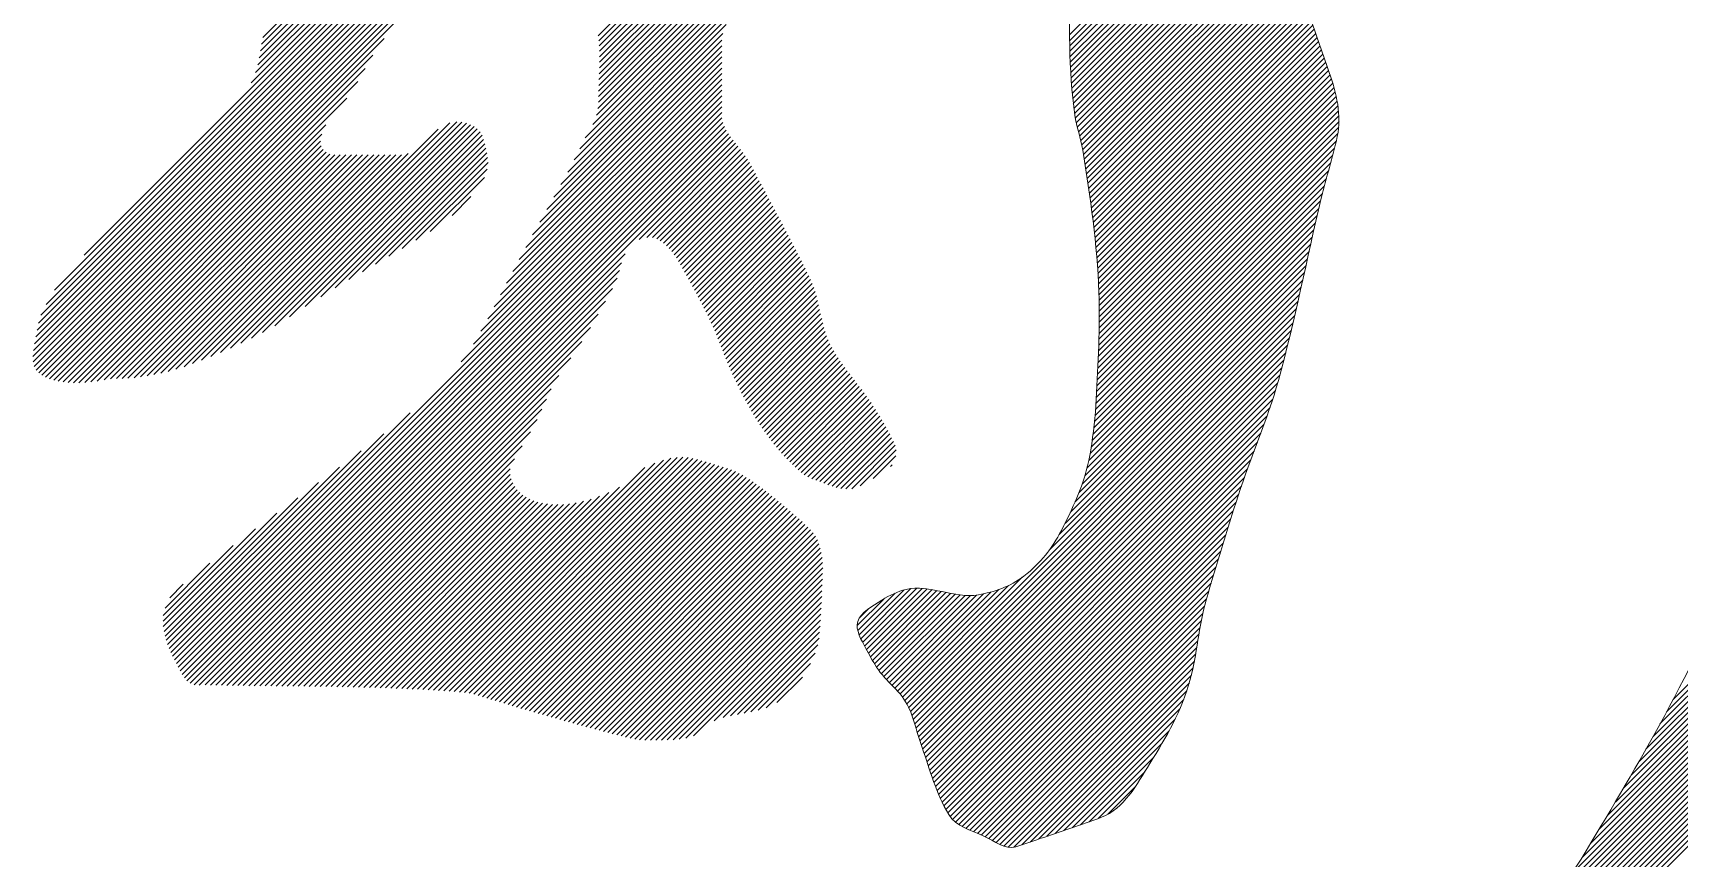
# Model space of a CAD drawing. Header units: inches. Extents: x 35 to 2894, y 23 to 617.
# Drawn here: x 1865.913 to 1868.559, y 129.198 to 130.524 of the extents above; entities that cross this region are included whole.
import ezdxf

# ---------------------------------------------------------------- set-up
doc = ezdxf.new("R2010")
doc.units = ezdxf.units.IN
doc.header["$MEASUREMENT"] = 0
doc.layers.add('ONDOCS', color=7, linetype='Continuous', lineweight=0)

msp = doc.modelspace()

# ---------------------------------------------------------------- linework, layer by layer
at = {"layer": 'ONDOCS', "color": 7, "linetype": 'Continuous', "lineweight": 0, "ltscale": 100}
for p, q in [((1866.2804, 130.5063), (1866.8901, 131.116)), ((1866.2821, 130.5169), (1866.8902, 131.125)), ((1866.2742, 130.4732), (1866.8902, 131.0893)), ((1866.2765, 130.4845), (1866.8902, 131.0982)), ((1866.2785, 130.4954), (1866.8902, 131.1071)), ((1865.9949, 130.1671), (1866.8903, 131.0625)), ((1866.2633, 130.4444), (1866.8903, 131.0714)), ((1866.2707, 130.4608), (1866.8902, 131.0803)), ((1865.9253, 130.0707), (1866.8905, 131.0359)), ((1865.9338, 130.0881), (1866.8904, 131.0448)), ((1865.9476, 130.1109), (1866.8904, 131.0536)), ((1865.9175, 130.036), (1866.8908, 131.0093)), ((1865.9194, 130.0469), (1866.8907, 131.0182)), ((1865.9214, 130.0579), (1866.8906, 131.027)), ((1865.9134, 130.0141), (1866.8911, 130.9918)), ((1865.9152, 130.0248), (1866.8909, 131.0005)), ((1866.8213, 130.5197), (1867.258, 130.9563)), ((1866.8226, 130.512), (1867.2589, 130.9483)), ((1866.8231, 130.5036), (1867.2587, 130.9391)), ((1866.8234, 130.4949), (1867.256, 130.9275)), ((1866.8236, 130.4861), (1867.2507, 130.9133)), ((1866.8234, 130.4681), (1867.2387, 130.8834)), ((1866.8236, 130.4772), (1867.245, 130.8986)), ((1867.5794, 130.5214), (1867.9361, 130.8781)), ((1866.8227, 130.4495), (1867.2241, 130.8509)), ((1866.8231, 130.4589), (1867.2318, 130.8675)), ((1867.5795, 130.5125), (1867.9367, 130.8698)), ((1867.5796, 130.5038), (1867.9374, 130.8616)), ((1867.5798, 130.495), (1867.9381, 130.8533)), ((1866.8223, 130.4401), (1867.2153, 130.8332)), ((1867.5801, 130.4863), (1867.9388, 130.845)), ((1867.5804, 130.4777), (1867.9395, 130.8368)), ((1867.5808, 130.4692), (1867.9402, 130.8285)), ((1866.8221, 130.431), (1867.2051, 130.8141)), ((1867.5812, 130.4607), (1867.9408, 130.8203)), ((1867.5817, 130.4522), (1867.9415, 130.812)), ((1867.5823, 130.4439), (1867.9422, 130.8038)), ((1867.583, 130.4356), (1867.9429, 130.7955)), ((1866.8218, 130.4129), (1867.1795, 130.7706)), ((1866.8221, 130.4221), (1867.1931, 130.7931)), ((1867.5837, 130.4273), (1867.9436, 130.7872)), ((1867.5845, 130.4192), (1867.9443, 130.779)), ((1867.5853, 130.4111), (1867.9449, 130.7707)), ((1866.821, 130.4031), (1867.1651, 130.7472)), ((1867.5863, 130.4031), (1867.9456, 130.7625)), ((1867.5873, 130.3952), (1867.9463, 130.7542)), ((1867.5884, 130.3874), (1867.947, 130.746)), ((1865.9127, 130.0044), (1866.6273, 130.7191)), ((1866.8189, 130.3921), (1867.1493, 130.7225)), ((1867.5899, 130.38), (1867.9477, 130.7377)), ((1867.5917, 130.3728), (1867.9484, 130.7294)), ((1867.5936, 130.3657), (1867.949, 130.7212)), ((1866.813, 130.3772), (1867.1318, 130.6961)), ((1867.5955, 130.3587), (1867.9497, 130.7129)), ((1867.5973, 130.3516), (1867.9504, 130.7047)), ((1867.5991, 130.3444), (1867.9511, 130.6964)), ((1865.913, 129.9958), (1866.5936, 130.6764)), ((1866.8007, 130.3559), (1867.1118, 130.6671)), ((1867.6005, 130.3369), (1867.9518, 130.6881)), ((1867.6017, 130.3292), (1867.9525, 130.6799)), ((1867.603, 130.3214), (1867.9531, 130.6716)), ((1867.6042, 130.3137), (1867.9538, 130.6634)), ((1865.9145, 129.9884), (1866.5665, 130.6404)), ((1867.6054, 130.306), (1867.9545, 130.6551)), ((1867.6066, 130.2982), (1867.9552, 130.6469)), ((1867.6078, 130.2905), (1867.9559, 130.6386)), ((1866.7921, 130.3384), (1867.0757, 130.6221)), ((1867.6089, 130.2827), (1867.9566, 130.6303)), ((1867.6101, 130.2749), (1867.9572, 130.6221)), ((1867.6112, 130.2671), (1867.9579, 130.6138)), ((1865.9177, 129.9826), (1866.5426, 130.6075)), ((1866.783, 130.3204), (1867.0583, 130.5957)), ((1867.6123, 130.2593), (1867.9586, 130.6056)), ((1867.6134, 130.2514), (1867.9593, 130.5973)), ((1867.6145, 130.2435), (1867.96, 130.5891)), ((1865.922, 129.9779), (1866.52, 130.576)), ((1866.7614, 130.2809), (1867.0373, 130.5568)), ((1866.7724, 130.3008), (1867.0482, 130.5766)), ((1867.6155, 130.2356), (1867.9607, 130.5808)), ((1867.6165, 130.2277), (1867.9614, 130.5725)), ((1867.6175, 130.2197), (1867.962, 130.5643)), ((1867.6184, 130.2117), (1867.9635, 130.5568)), ((1865.927, 129.9741), (1866.4981, 130.5452)), ((1866.7502, 130.2607), (1867.0273, 130.5379)), ((1867.6193, 130.2037), (1867.9658, 130.5502)), ((1867.6202, 130.1956), (1867.9682, 130.5436)), ((1867.621, 130.1875), (1867.9705, 130.5369)), ((1867.6218, 130.1794), (1867.9728, 130.5303)), ((1865.9328, 129.9709), (1866.4773, 130.5154)), ((1866.7161, 130.1999), (1867.02, 130.5038)), ((1866.7274, 130.2201), (1867.0202, 130.5129)), ((1866.7388, 130.2404), (1867.0221, 130.5237)), ((1867.6226, 130.1712), (1867.9751, 130.5237)), ((1867.6233, 130.1629), (1867.9774, 130.517)), ((1867.6239, 130.1546), (1867.9797, 130.5104)), ((1867.6245, 130.1463), (1867.982, 130.5038)), ((1868.5175, 129.3937), (1869.6431, 130.5193)), ((1868.5285, 129.4137), (1869.6344, 130.5196)), ((1868.5391, 129.4332), (1869.6257, 130.5198)), ((1868.5494, 129.4524), (1869.6171, 130.5201)), ((1865.9392, 129.9684), (1866.4594, 130.4886)), ((1866.6944, 130.1602), (1867.02, 130.4859)), ((1866.705, 130.1798), (1867.02, 130.4948)), ((1867.625, 130.1379), (1867.9843, 130.4971)), ((1867.6255, 130.1294), (1867.9866, 130.4905)), ((1867.6259, 130.1209), (1867.9889, 130.4839)), ((1867.6263, 130.1123), (1867.9912, 130.4772)), ((1865.9462, 129.9664), (1866.4469, 130.4671)), ((1866.6643, 130.1033), (1867.02, 130.4591)), ((1866.6742, 130.1222), (1867.02, 130.468)), ((1866.6842, 130.1411), (1867.02, 130.4769)), ((1867.6266, 130.1036), (1867.9935, 130.4706)), ((1867.6268, 130.0949), (1867.9958, 130.464)), ((1867.6269, 130.0861), (1867.9981, 130.4573)), ((1867.627, 130.0772), (1868.0003, 130.4506)), ((1865.9535, 129.9648), (1866.4349, 130.4462)), ((1866.6329, 130.0451), (1867.02, 130.4322)), ((1866.6439, 130.065), (1867.02, 130.4412)), ((1866.6542, 130.0843), (1867.02, 130.4501)), ((1867.6268, 130.0502), (1868.0063, 130.4297)), ((1867.6269, 130.0593), (1868.0045, 130.4368)), ((1867.627, 130.0683), (1868.0025, 130.4438)), ((1865.9612, 129.9635), (1866.4172, 130.4195)), ((1866.1371, 129.5225), (1867.02, 130.4054)), ((1866.6013, 129.9956), (1867.02, 130.4144)), ((1866.6209, 130.0242), (1867.02, 130.4233)), ((1867.6259, 130.0135), (1868.0117, 130.3993)), ((1867.6262, 130.0228), (1868.0107, 130.4073)), ((1867.6264, 130.032), (1868.0095, 130.415)), ((1867.6267, 130.0411), (1868.008, 130.4225)), ((1865.9693, 129.9627), (1866.3834, 130.3768)), ((1866.1401, 129.5166), (1867.02, 130.3965)), ((1866.1433, 129.5108), (1867.0204, 130.3879)), ((1866.1463, 129.5049), (1867.022, 130.3805)), ((1866.1494, 129.499), (1867.0244, 130.374)), ((1866.2141, 130.0108), (1866.5832, 130.3799)), ((1866.2302, 130.0179), (1866.594, 130.3817)), ((1866.2469, 130.0257), (1866.6023, 130.3811)), ((1866.2641, 130.0339), (1866.6095, 130.3793)), ((1866.2818, 130.0427), (1866.616, 130.3769)), ((1866.3017, 130.0537), (1866.6219, 130.3739)), ((1867.6247, 129.9855), (1868.012, 130.3728)), ((1867.6251, 129.9949), (1868.0125, 130.3822)), ((1867.6255, 130.0042), (1868.0123, 130.391)), ((1865.9778, 129.9622), (1866.3772, 130.3617)), ((1865.9867, 129.9622), (1866.375, 130.3505)), ((1866.1526, 129.4933), (1867.0274, 130.3681)), ((1866.1562, 129.4879), (1867.0308, 130.3625)), ((1866.1603, 129.4831), (1867.0344, 130.3572)), ((1866.1654, 129.4792), (1867.0383, 130.3521)), ((1866.1987, 130.0043), (1866.5641, 130.3698)), ((1866.3252, 130.0682), (1866.6271, 130.3702)), ((1866.3505, 130.0846), (1866.6315, 130.3656)), ((1866.3753, 130.1005), (1866.6349, 130.36)), ((1866.3985, 130.1147), (1866.6372, 130.3534)), ((1866.4207, 130.1279), (1866.639, 130.3463)), ((1866.8873, 130.1922), (1867.0422, 130.3471)), ((1867.6238, 129.9667), (1868.0083, 130.3512)), ((1867.6242, 129.9761), (1868.0107, 130.3626)), ((1865.9961, 129.9627), (1866.3762, 130.3427)), ((1866.0059, 129.9635), (1866.3793, 130.337)), ((1866.0162, 129.9649), (1866.3839, 130.3326)), ((1866.027, 129.9668), (1866.3898, 130.3295)), ((1866.0376, 129.9684), (1866.3979, 130.3287)), ((1866.0472, 129.9691), (1866.4068, 130.3287)), ((1866.0563, 129.9692), (1866.4158, 130.3287)), ((1866.0655, 129.9695), (1866.4247, 130.3287)), ((1866.0752, 129.9703), (1866.4336, 130.3287)), ((1866.0855, 129.9716), (1866.4426, 130.3287)), ((1866.0961, 129.9732), (1866.4515, 130.3287)), ((1866.107, 129.9752), (1866.4605, 130.3287)), ((1866.1183, 129.9776), (1866.4694, 130.3287)), ((1866.1301, 129.9804), (1866.4783, 130.3287)), ((1866.1425, 129.9838), (1866.4873, 130.3287)), ((1866.1556, 129.988), (1866.4962, 130.3287)), ((1866.1694, 129.9929), (1866.5052, 130.3287)), ((1866.1838, 129.9984), (1866.5158, 130.3304)), ((1866.4423, 130.1406), (1866.6408, 130.3391)), ((1866.4636, 130.153), (1866.6423, 130.3317)), ((1866.4849, 130.1654), (1866.6437, 130.3242)), ((1866.8997, 130.1956), (1867.0462, 130.3422)), ((1866.9086, 130.1957), (1867.0502, 130.3372)), ((1866.9156, 130.1937), (1867.0541, 130.3322)), ((1866.9212, 130.1903), (1867.0579, 130.3271)), ((1866.9264, 130.1866), (1867.0615, 130.3217)), ((1867.6228, 129.9479), (1868.0023, 130.3273)), ((1867.6233, 129.9573), (1868.0054, 130.3394)), ((1866.5065, 130.178), (1866.6445, 130.316)), ((1866.5285, 130.1911), (1866.6429, 130.3054)), ((1866.5515, 130.2051), (1866.6386, 130.2923)), ((1866.9312, 130.1825), (1867.0647, 130.316)), ((1866.9357, 130.178), (1867.0679, 130.3102)), ((1866.9398, 130.1732), (1867.071, 130.3044)), ((1866.9436, 130.168), (1867.0741, 130.2986)), ((1866.9472, 130.1627), (1867.0772, 130.2927)), ((1867.6217, 129.9289), (1867.9956, 130.3028)), ((1867.6223, 129.9384), (1867.999, 130.3151)), ((1866.9507, 130.1573), (1867.0804, 130.2869)), ((1866.954, 130.1516), (1867.0835, 130.2811)), ((1866.9572, 130.1459), (1867.0866, 130.2753)), ((1866.9604, 130.1401), (1867.0897, 130.2694)), ((1867.6194, 129.8998), (1867.9857, 130.2661)), ((1867.6203, 129.9096), (1867.9889, 130.2782)), ((1867.6211, 129.9193), (1867.9922, 130.2904)), ((1866.5865, 130.2312), (1866.6168, 130.2615)), ((1866.9636, 130.1344), (1867.0928, 130.2636)), ((1866.9667, 130.1286), (1867.0959, 130.2578)), ((1866.9699, 130.1228), (1867.099, 130.252)), ((1866.973, 130.117), (1867.1021, 130.2461)), ((1866.9762, 130.1112), (1867.1052, 130.2403)), ((1867.6171, 129.8796), (1867.98, 130.2425)), ((1867.6183, 129.8898), (1867.9828, 130.2543)), ((1866.9793, 130.1054), (1867.1083, 130.2344)), ((1866.9824, 130.0995), (1867.1114, 130.2286)), ((1866.9854, 130.0936), (1867.1145, 130.2227)), ((1866.9885, 130.0878), (1867.1176, 130.2169)), ((1867.6143, 129.8589), (1867.9746, 130.2192)), ((1867.6158, 129.8693), (1867.9773, 130.2309)), ((1866.9915, 130.0818), (1867.1207, 130.211)), ((1866.9945, 130.0759), (1867.1237, 130.2051)), ((1866.9975, 130.07), (1867.1268, 130.1992)), ((1867.0005, 130.064), (1867.1299, 130.1934)), ((1867.0033, 130.0579), (1867.1329, 130.1875)), ((1867.6103, 129.8371), (1867.9694, 130.1961)), ((1867.6126, 129.8482), (1867.972, 130.2077)), ((1866.1718, 129.4767), (1866.8646, 130.1695)), ((1867.0061, 130.0517), (1867.136, 130.1816)), ((1867.0088, 130.0455), (1867.139, 130.1757)), ((1867.0114, 130.0392), (1867.142, 130.1698)), ((1867.014, 130.0328), (1867.1451, 130.1639)), ((1867.5996, 129.7994), (1867.9617, 130.1616)), ((1867.6039, 129.8128), (1867.9643, 130.1731)), ((1867.6075, 129.8253), (1867.9668, 130.1846)), ((1866.1801, 129.4761), (1866.8591, 130.1551)), ((1866.1894, 129.4764), (1866.8557, 130.1427)), ((1867.0166, 130.0264), (1867.1481, 130.1579)), ((1867.0191, 130.02), (1867.1511, 130.152)), ((1867.0216, 130.0135), (1867.1541, 130.1461)), ((1867.0241, 130.0071), (1867.1571, 130.1401)), ((1867.0266, 130.0007), (1867.1601, 130.1341)), ((1867.5879, 129.77), (1867.9567, 130.1387)), ((1867.5943, 129.7852), (1867.9592, 130.1502)), ((1866.1981, 129.4762), (1866.852, 130.1301)), ((1866.2069, 129.4761), (1866.8445, 130.1137)), ((1867.0292, 129.9944), (1867.163, 130.1281)), ((1867.0318, 129.988), (1867.1657, 130.1219)), ((1867.0345, 129.9818), (1867.1681, 130.1154)), ((1867.0373, 129.9756), (1867.1703, 130.1087)), ((1867.572, 129.7361), (1867.9516, 130.1157)), ((1867.5805, 129.7536), (1867.9541, 130.1272)), ((1866.2157, 129.4759), (1866.833, 130.0932)), ((1867.0402, 129.9696), (1867.1723, 130.1017)), ((1867.0431, 129.9635), (1867.1742, 130.0946)), ((1867.046, 129.9575), (1867.1759, 130.0874)), ((1867.049, 129.9515), (1867.1775, 130.0801)), ((1867.3144, 129.4517), (1867.9438, 130.0811)), ((1867.5466, 129.6929), (1867.9464, 130.0927)), ((1867.5623, 129.7175), (1867.949, 130.1042)), ((1866.2245, 129.4757), (1866.8212, 130.0725)), ((1867.052, 129.9456), (1867.1791, 130.0728)), ((1867.055, 129.9397), (1867.1808, 130.0655)), ((1867.0581, 129.9339), (1867.1825, 130.0583)), ((1867.3178, 129.4461), (1867.9411, 130.0695)), ((1867.3208, 129.4402), (1867.9384, 130.0578)), ((1866.2333, 129.4756), (1866.8089, 130.0512)), ((1866.2421, 129.4755), (1866.7953, 130.0286)), ((1867.0613, 129.9281), (1867.1844, 130.0512)), ((1867.0645, 129.9224), (1867.1864, 130.0443)), ((1867.0678, 129.9167), (1867.1887, 130.0376)), ((1867.0711, 129.9111), (1867.1912, 130.0311)), ((1867.3234, 129.4339), (1867.9356, 130.0461)), ((1867.3259, 129.4274), (1867.9328, 130.0343)), ((1866.2509, 129.4753), (1866.7776, 130.0021)), ((1867.0745, 129.9055), (1867.1939, 130.0249)), ((1867.078, 129.9001), (1867.197, 130.019)), ((1867.0815, 129.8946), (1867.2002, 130.0134)), ((1867.0851, 129.8893), (1867.2036, 130.0078)), ((1867.0887, 129.884), (1867.2071, 130.0024)), ((1867.3281, 129.4207), (1867.9299, 130.0225)), ((1867.3303, 129.414), (1867.9269, 130.0105)), ((1867.0924, 129.8788), (1867.2107, 129.997)), ((1867.0962, 129.8736), (1867.2144, 129.9918)), ((1867.1001, 129.8686), (1867.2181, 129.9866)), ((1867.104, 129.8636), (1867.2219, 129.9814)), ((1867.1081, 129.8586), (1867.2258, 129.9764)), ((1867.3324, 129.4071), (1867.9238, 129.9985)), ((1867.3344, 129.4002), (1867.9206, 129.9864)), ((1866.2597, 129.4752), (1866.7583, 129.9738)), ((1866.2685, 129.4751), (1866.746, 129.9526)), ((1867.1121, 129.8538), (1867.2297, 129.9713)), ((1867.1163, 129.849), (1867.2336, 129.9662)), ((1867.1206, 129.8443), (1867.2375, 129.9612)), ((1867.1249, 129.8397), (1867.2413, 129.9561)), ((1867.1293, 129.8351), (1867.2452, 129.9511)), ((1867.3365, 129.3933), (1867.9173, 129.9741)), ((1867.3386, 129.3865), (1867.9138, 129.9617)), ((1867.3408, 129.3798), (1867.9101, 129.949)), ((1866.2774, 129.475), (1866.7381, 129.9357)), ((1867.1338, 129.8307), (1867.249, 129.9459)), ((1867.1383, 129.8263), (1867.2528, 129.9408)), ((1867.1429, 129.822), (1867.2565, 129.9355)), ((1867.1477, 129.8178), (1867.2601, 129.9302)), ((1867.1528, 129.814), (1867.2637, 129.9248)), ((1867.3431, 129.3731), (1867.906, 129.936)), ((1867.3454, 129.3665), (1867.9016, 129.9226)), ((1866.1343, 129.5286), (1866.5193, 129.9137)), ((1866.2862, 129.4749), (1866.7311, 129.9198)), ((1866.2951, 129.4748), (1866.7234, 129.9031)), ((1867.1586, 129.8108), (1867.2672, 129.9194)), ((1867.1648, 129.808), (1867.2706, 129.9139)), ((1867.1713, 129.8056), (1867.274, 129.9083)), ((1867.1778, 129.8032), (1867.2773, 129.9027)), ((1867.1843, 129.8007), (1867.2806, 129.8971)), ((1867.3477, 129.3598), (1867.8968, 129.909)), ((1867.3499, 129.3531), (1867.8919, 129.8951)), ((1866.1316, 129.5349), (1866.4769, 129.8802)), ((1866.3039, 129.4747), (1866.7124, 129.8832)), ((1867.1908, 129.7983), (1867.2839, 129.8914)), ((1867.1974, 129.796), (1867.287, 129.8856)), ((1867.2043, 129.7939), (1867.2901, 129.8798)), ((1867.2116, 129.7923), (1867.2932, 129.8739)), ((1867.3521, 129.3464), (1867.8867, 129.881)), ((1866.1292, 129.5414), (1866.4403, 129.8525)), ((1866.3128, 129.4746), (1866.6991, 129.861)), ((1866.5733, 129.4669), (1866.9486, 129.8422)), ((1866.5817, 129.4663), (1866.9578, 129.8425)), ((1866.59, 129.4657), (1866.9661, 129.8418)), ((1867.2196, 129.7914), (1867.2962, 129.8679)), ((1867.2291, 129.7919), (1867.2988, 129.8616)), ((1867.2425, 129.7963), (1867.3003, 129.8541)), ((1867.2633, 129.8082), (1867.3, 129.8449)), ((1867.3544, 129.3397), (1867.8814, 129.8667)), ((1867.3566, 129.333), (1867.8761, 129.8524)), ((1868.506, 129.3733), (1868.9842, 129.8515)), ((1866.127, 129.5482), (1866.4055, 129.8266)), ((1866.3216, 129.4745), (1866.6868, 129.8397)), ((1866.3305, 129.4744), (1866.6797, 129.8237)), ((1866.5396, 129.469), (1866.8966, 129.826)), ((1866.5481, 129.4685), (1866.9126, 129.833)), ((1866.5565, 129.468), (1866.9263, 129.8378)), ((1866.5649, 129.4675), (1866.9382, 129.8407)), ((1866.5983, 129.4651), (1866.9738, 129.8406)), ((1866.6065, 129.4644), (1866.981, 129.8389)), ((1866.6142, 129.4631), (1866.988, 129.8369)), ((1866.6214, 129.4614), (1866.9949, 129.8349)), ((1866.6284, 129.4594), (1867.0018, 129.8328)), ((1866.6353, 129.4574), (1867.0087, 129.8308)), ((1866.6422, 129.4553), (1867.0156, 129.8288)), ((1866.649, 129.4533), (1867.0224, 129.8266)), ((1866.6559, 129.4512), (1867.0291, 129.8244)), ((1866.6628, 129.4491), (1867.0356, 129.822)), ((1866.6696, 129.447), (1867.042, 129.8194)), ((1866.6765, 129.4449), (1867.0481, 129.8165)), ((1867.2914, 129.8274), (1867.2942, 129.8302)), ((1867.3589, 129.3263), (1867.8708, 129.8382)), ((1867.3613, 129.3197), (1867.8655, 129.824)), ((1868.4941, 129.3525), (1868.9679, 129.8262)), ((1866.125, 129.5551), (1866.3717, 129.8018)), ((1866.3393, 129.4744), (1866.6797, 129.8147)), ((1866.3482, 129.4743), (1866.6815, 129.8076)), ((1866.357, 129.4742), (1866.6841, 129.8013)), ((1866.3658, 129.474), (1866.6873, 129.7955)), ((1866.3747, 129.4739), (1866.6911, 129.7903)), ((1866.5311, 129.4694), (1866.8558, 129.7941)), ((1866.6834, 129.4429), (1867.0539, 129.8134)), ((1866.6903, 129.4408), (1867.0596, 129.8101)), ((1866.6972, 129.4388), (1867.065, 129.8067)), ((1866.7041, 129.4368), (1867.0704, 129.8031)), ((1866.711, 129.4348), (1867.0757, 129.7994)), ((1866.718, 129.4328), (1867.0808, 129.7956)), ((1866.7249, 129.4308), (1867.0859, 129.7918)), ((1867.3637, 129.3132), (1867.8605, 129.81)), ((1867.3662, 129.3068), (1867.8556, 129.7962)), ((1868.482, 129.3314), (1868.9517, 129.8011)), ((1866.1234, 129.5625), (1866.3383, 129.7773)), ((1866.3835, 129.4738), (1866.6954, 129.7858)), ((1866.3923, 129.4737), (1866.7003, 129.7817)), ((1866.4011, 129.4735), (1866.7057, 129.7781)), ((1866.4099, 129.4734), (1866.7115, 129.775)), ((1866.4186, 129.4732), (1866.7178, 129.7724)), ((1866.4274, 129.473), (1866.7246, 129.7703)), ((1866.4361, 129.4728), (1866.732, 129.7687)), ((1866.4449, 129.4726), (1866.7398, 129.7675)), ((1866.4536, 129.4724), (1866.7479, 129.7667)), ((1866.4623, 129.4721), (1866.7565, 129.7664)), ((1866.471, 129.4719), (1866.7656, 129.7666)), ((1866.4796, 129.4716), (1866.7755, 129.7675)), ((1866.4883, 129.4713), (1866.7863, 129.7693)), ((1866.4969, 129.471), (1866.7978, 129.7719)), ((1866.5055, 129.4706), (1866.8102, 129.7753)), ((1866.514, 129.4702), (1866.8236, 129.7798)), ((1866.5226, 129.4699), (1866.8384, 129.7857)), ((1866.7318, 129.4288), (1867.0909, 129.7878)), ((1866.7388, 129.4268), (1867.0959, 129.7839)), ((1866.7457, 129.4248), (1867.1008, 129.7799)), ((1866.7527, 129.4228), (1867.1058, 129.7759)), ((1866.7597, 129.4208), (1867.1107, 129.7719)), ((1866.7667, 129.4189), (1867.1157, 129.7679)), ((1866.7736, 129.4169), (1867.1206, 129.7639)), ((1867.3688, 129.3005), (1867.8511, 129.7827)), ((1867.3715, 129.2942), (1867.8467, 129.7695)), ((1868.4695, 129.31), (1868.9361, 129.7766)), ((1866.1223, 129.5703), (1866.3047, 129.7527)), ((1866.7806, 129.415), (1867.1255, 129.7598)), ((1866.7877, 129.413), (1867.1303, 129.7557)), ((1866.7947, 129.4111), (1867.1351, 129.7516)), ((1866.8017, 129.4092), (1867.1399, 129.7474)), ((1866.8087, 129.4073), (1867.1446, 129.7432)), ((1866.8158, 129.4054), (1867.1493, 129.7389)), ((1867.3744, 129.2882), (1867.8425, 129.7563)), ((1867.3774, 129.2822), (1867.8383, 129.7431)), ((1868.4568, 129.2883), (1868.9214, 129.7529)), ((1866.1218, 129.5787), (1866.2704, 129.7274)), ((1866.8229, 129.4035), (1867.1539, 129.7346)), ((1866.8299, 129.4017), (1867.1585, 129.7302)), ((1866.837, 129.3998), (1867.1628, 129.7256)), ((1866.8441, 129.398), (1867.1669, 129.7208)), ((1866.8513, 129.3962), (1867.1706, 129.7155)), ((1866.8584, 129.3944), (1867.1738, 129.7097)), ((1867.3805, 129.2764), (1867.8342, 129.7301)), ((1867.3837, 129.2707), (1867.8301, 129.7171)), ((1868.4437, 129.2663), (1868.9076, 129.7302)), ((1866.1223, 129.5882), (1866.2348, 129.7006)), ((1866.8656, 129.3926), (1867.1764, 129.7034)), ((1866.8727, 129.3908), (1867.1784, 129.6965)), ((1866.8802, 129.3893), (1867.18, 129.6892)), ((1867.3872, 129.2652), (1867.8261, 129.7041)), ((1867.3913, 129.2603), (1867.8222, 129.6912)), ((1868.4167, 129.2214), (1868.8828, 129.6875)), ((1868.4304, 129.244), (1868.8949, 129.7085)), ((1866.125, 129.5998), (1866.1972, 129.672)), ((1866.8881, 129.3883), (1867.1813, 129.6815)), ((1866.8965, 129.3878), (1867.182, 129.6733)), ((1866.9053, 129.3876), (1867.1824, 129.6647)), ((1867.3959, 129.256), (1867.8183, 129.6784)), ((1867.4011, 129.2523), (1867.8144, 129.6656)), ((1868.4027, 129.1985), (1868.8707, 129.6665)), ((1866.1325, 129.6163), (1866.1544, 129.6382)), ((1866.9143, 129.3877), (1867.1823, 129.6557)), ((1866.9234, 129.3878), (1867.182, 129.6464)), ((1866.9325, 129.388), (1867.1816, 129.6371)), ((1867.2436, 129.5508), (1867.3241, 129.6313)), ((1867.2466, 129.5448), (1867.3337, 129.6319)), ((1867.2497, 129.539), (1867.3423, 129.6316)), ((1867.2528, 129.5332), (1867.3504, 129.6308)), ((1867.3067, 129.4619), (1867.4809, 129.6361)), ((1867.3107, 129.4569), (1867.5033, 129.6495)), ((1867.4067, 129.2489), (1867.8106, 129.6528)), ((1867.4126, 129.2459), (1867.8068, 129.6401)), ((1868.3884, 129.1752), (1868.8586, 129.6454)), ((1866.9418, 129.3883), (1867.1812, 129.6278)), ((1866.9517, 129.3893), (1867.1808, 129.6184)), ((1866.9624, 129.3911), (1867.1804, 129.6091)), ((1867.2378, 129.5718), (1867.2805, 129.6145)), ((1867.2388, 129.5638), (1867.2991, 129.6242)), ((1867.2409, 129.557), (1867.3129, 129.629)), ((1867.2559, 129.5273), (1867.3582, 129.6296)), ((1867.2591, 129.5216), (1867.3657, 129.6282)), ((1867.2623, 129.5159), (1867.3731, 129.6267)), ((1867.2657, 129.5103), (1867.3805, 129.6251)), ((1867.2691, 129.5048), (1867.3879, 129.6236)), ((1867.2728, 129.4995), (1867.3955, 129.6222)), ((1867.2768, 129.4946), (1867.4033, 129.6211)), ((1867.2809, 129.4898), (1867.4115, 129.6203)), ((1867.2852, 129.4851), (1867.4202, 129.6201)), ((1867.2896, 129.4805), (1867.4299, 129.6209)), ((1867.2939, 129.476), (1867.4409, 129.6229)), ((1867.2983, 129.4714), (1867.4527, 129.6258)), ((1867.3026, 129.4667), (1867.4656, 129.6298)), ((1867.4188, 129.2432), (1867.803, 129.6274)), ((1867.4251, 129.2405), (1867.7993, 129.6147)), ((1868.3738, 129.1516), (1868.8465, 129.6244)), ((1866.9748, 129.3945), (1867.1799, 129.5996)), ((1867.0079, 129.4187), (1867.1794, 129.5902)), ((1867.0222, 129.424), (1867.1788, 129.5806)), ((1867.2421, 129.5851), (1867.2556, 129.5985)), ((1867.4315, 129.2379), (1867.7959, 129.6024)), ((1867.4377, 129.2353), (1867.7932, 129.5907)), ((1867.4438, 129.2324), (1867.7909, 129.5795)), ((1868.3434, 129.1034), (1868.8223, 129.5822)), ((1868.3588, 129.1277), (1868.8344, 129.6033)), ((1867.0341, 129.427), (1867.1781, 129.571)), ((1867.0452, 129.4292), (1867.1774, 129.5613)), ((1867.0561, 129.4311), (1867.1765, 129.5515)), ((1867.4497, 129.2294), (1867.7889, 129.5685)), ((1867.4555, 129.2262), (1867.7871, 129.5578)), ((1868.3277, 129.0787), (1868.8102, 129.5612)), ((1867.067, 129.4331), (1867.1747, 129.5408)), ((1867.0785, 129.4357), (1867.1703, 129.5274)), ((1867.4613, 129.223), (1867.7854, 129.5471)), ((1867.4672, 129.2201), (1867.7837, 129.5365)), ((1867.4736, 129.2175), (1867.7819, 129.5258)), ((1868.3115, 129.0536), (1868.7981, 129.5402)), ((1867.0914, 129.4396), (1867.1626, 129.5108)), ((1867.4808, 129.2157), (1867.78, 129.5149)), ((1867.4897, 129.2157), (1867.7778, 129.5038)), ((1868.2781, 129.0024), (1868.774, 129.4982)), ((1868.295, 129.0282), (1868.786, 129.5192)), ((1867.1088, 129.4481), (1867.1499, 129.4891)), ((1867.5023, 129.2194), (1867.7751, 129.4922)), ((1867.5158, 129.2239), (1867.7719, 129.48)), ((1868.2609, 128.9761), (1868.7621, 129.4773)), ((1867.5294, 129.2286), (1867.7678, 129.467)), ((1867.543, 129.2332), (1867.7628, 129.453)), ((1868.2432, 128.9495), (1868.7502, 129.4565)), ((1867.5564, 129.2377), (1867.7565, 129.4378)), ((1867.5699, 129.2423), (1867.7488, 129.4211)), ((1868.2253, 128.9227), (1868.7383, 129.4357)), ((1867.5835, 129.2469), (1867.7393, 129.4027)), ((1868.1897, 128.8692), (1868.7149, 129.3944)), ((1868.2075, 128.8959), (1868.7266, 129.415)), ((1867.5971, 129.2516), (1867.7278, 129.3823)), ((1868.1719, 128.8424), (1868.7033, 129.3738)), ((1867.611, 129.2565), (1867.7145, 129.36)), ((1868.154, 128.8156), (1868.6918, 129.3534)), ((1867.6251, 129.2617), (1867.7001, 129.3367)), ((1868.1178, 128.7615), (1868.6692, 129.3129)), ((1868.1359, 128.7886), (1868.6803, 129.333)), ((1867.6409, 129.2686), (1867.6845, 129.3122))]:
    msp.add_line(p, q, dxfattribs=at)
for points, knots in [([(1866.1276, 131.7834), (1866.1276, 131.7834), (1866.1276, 131.7834), (1866.1262, 131.7992), (1866.1248, 131.815), (1866.1234, 131.8306), (1866.1208, 131.86), (1866.157, 131.882), (1866.1836, 131.8952), (1866.2594, 131.9331), (1866.3346, 131.9667), (1866.4119, 131.9987), (1866.4791, 132.0265), (1866.5475, 132.0517), (1866.6143, 132.0805), (1866.6904, 132.1133), (1866.7586, 132.1613), (1866.834, 132.1968), (1866.8756, 132.2166), (1866.9181, 132.2328), (1866.9633, 132.2442), (1866.9831, 132.2492), (1867.0033, 132.2514), (1867.0235, 132.2528), (1867.0407, 132.254), (1867.0581, 132.2544), (1867.0751, 132.2528), (1867.1173, 132.2492), (1867.1576, 132.2282), (1867.2, 132.227), (1867.3006, 132.224), (1867.401, 132.2246), (1867.5015, 132.2226), (1867.5475, 132.2218), (1867.5935, 132.2264), (1867.6393, 132.2184), (1867.6599, 132.2148), (1867.6768, 132.2014), (1867.6954, 132.1926), (1867.7158, 132.1828), (1867.7358, 132.1736), (1867.7556, 132.1623), (1867.7838, 132.1463), (1867.8042, 132.1159), (1867.8116, 132.0849), (1867.82, 132.0505), (1867.8268, 132.0161), (1867.8332, 131.9815), (1867.8406, 131.9413), (1867.8514, 131.9016), (1867.8546, 131.8608), (1867.8906, 131.4273), (1867.9264, 130.9937), (1867.9625, 130.5601), (1867.9739, 130.5271), (1867.9853, 130.4941), (1867.9969, 130.4611), (1868.0083, 130.4283), (1868.0171, 130.3915), (1868.0097, 130.3579), (1868.0025, 130.3246), (1867.9919, 130.2918), (1867.9839, 130.2586), (1867.9605, 130.1614), (1867.9421, 130.0625), (1867.915, 129.9659), (1867.8974, 129.9029), (1867.8708, 129.8429), (1867.8504, 129.7806), (1867.8322, 129.725), (1867.8152, 129.6688), (1867.7988, 129.6128), (1867.7864, 129.5706), (1867.7846, 129.5261), (1867.7728, 129.4835), (1867.7596, 129.4355), (1867.7352, 129.3933), (1867.7084, 129.3501), (1867.6872, 129.3163), (1867.6669, 129.2776), (1867.6307, 129.2638), (1867.5979, 129.2512), (1867.5649, 129.2406), (1867.5317, 129.2294), (1867.5187, 129.225), (1867.5059, 129.2202), (1867.4929, 129.2164), (1867.4757, 129.2114), (1867.4585, 129.2256), (1867.4413, 129.2336), (1867.4205, 129.2434), (1867.3972, 129.2486), (1867.3852, 129.2682), (1867.3642, 129.3027), (1867.3552, 129.3395), (1867.3422, 129.3759), (1867.3344, 129.3973), (1867.33, 129.4195), (1867.3206, 129.4405), (1867.3094, 129.4657), (1867.284, 129.4819), (1867.269, 129.5049), (1867.2626, 129.5147), (1867.2572, 129.5249), (1867.2518, 129.5351), (1867.2446, 129.5485), (1867.2346, 129.565), (1867.2388, 129.5782), (1867.2438, 129.5936), (1867.262, 129.603), (1867.2776, 129.6128), (1867.2904, 129.6208), (1867.3026, 129.6266), (1867.3164, 129.63), (1867.354, 129.639), (1867.3944, 129.6144), (1867.4327, 129.6214), (1867.4585, 129.626), (1867.4829, 129.6338), (1867.5059, 129.6514), (1867.5333, 129.6726), (1867.5511, 129.6956), (1867.5661, 129.7246), (1867.5879, 129.7668), (1867.6063, 129.8082), (1867.6135, 129.8539), (1867.6177, 129.8811), (1867.6207, 129.9083), (1867.6221, 129.9357), (1867.6253, 129.9931), (1867.6283, 130.0505), (1867.6265, 130.108), (1867.6239, 130.1844), (1867.6127, 130.2604), (1867.6005, 130.3362), (1867.5975, 130.3553), (1867.5903, 130.3733), (1867.5877, 130.3923), (1867.5673, 130.5399), (1867.5927, 130.692), (1867.5747, 130.8402), (1867.5737, 130.8488), (1867.5723, 130.8574), (1867.5705, 130.8661), (1867.5657, 130.8879), (1867.5565, 130.9085), (1867.5533, 130.9307), (1867.5335, 131.0649), (1867.5267, 131.2008), (1867.5101, 131.3354), (1867.4949, 131.4591), (1867.4787, 131.5825), (1867.4585, 131.7058), (1867.4529, 131.74), (1867.4401, 131.772), (1867.4283, 131.8048), (1867.4169, 131.8372), (1867.4042, 131.8668), (1867.381, 131.8952), (1867.3616, 131.9191), (1867.336, 131.9363), (1867.3078, 131.9385), (1867.2662, 131.9415), (1867.2246, 131.9425), (1867.1828, 131.9427), (1867.1167, 131.9431), (1867.0507, 131.9445), (1866.9847, 131.9427), (1866.9415, 131.9415), (1866.8985, 131.9353), (1866.8554, 131.9299), (1866.8178, 131.9249), (1866.779, 131.9225), (1866.7436, 131.9082), (1866.6996, 131.8906), (1866.6576, 131.8704), (1866.6143, 131.8522), (1866.5699, 131.8334), (1866.5253, 131.8152), (1866.4809, 131.7962), (1866.4501, 131.7832), (1866.4209, 131.7672), (1866.3905, 131.7532), (1866.3627, 131.7406), (1866.3338, 131.7308), (1866.3042, 131.723), (1866.2692, 131.714), (1866.2324, 131.717), (1866.1966, 131.7188), (1866.1848, 131.7194), (1866.1684, 131.7172), (1866.1622, 131.7274), (1866.1506, 131.746), (1866.1392, 131.7646), (1866.1276, 131.7834)], [0, 0, 0, 0, 0.001311, 0.002622, 0.005244, 0.005244, 0.005244, 0.014985, 0.014985, 0.014985, 0.042608, 0.042608, 0.042608, 0.066676, 0.066676, 0.066676, 0.094074, 0.094074, 0.094074, 0.109244, 0.109244, 0.109244, 0.115958, 0.115958, 0.115958, 0.121655, 0.121655, 0.121655, 0.135715, 0.135715, 0.135715, 0.168953, 0.168953, 0.168953, 0.184153, 0.184153, 0.184153, 0.19095, 0.19095, 0.19095, 0.198382, 0.198382, 0.198382, 0.208923, 0.208923, 0.208923, 0.220562, 0.220562, 0.220562, 0.234066, 0.234066, 0.234066, 0.377937, 0.377937, 0.377937, 0.384629, 0.384629, 0.384629, 0.391276, 0.391276, 0.391276, 0.397809, 0.397809, 0.397809, 0.417007, 0.417007, 0.417007, 0.429523, 0.429523, 0.429523, 0.440737, 0.440737, 0.440737, 0.449145, 0.449145, 0.449145, 0.45861, 0.45861, 0.45861, 0.466005, 0.466005, 0.466005, 0.472697, 0.472697, 0.472697, 0.475304, 0.475304, 0.475304, 0.478781, 0.478781, 0.478781, 0.482976, 0.482976, 0.482976, 0.490375, 0.490375, 0.490375, 0.494721, 0.494721, 0.494721, 0.5, 0.5, 0.5, 0.50433, 0.50433, 0.50433, 0.509936, 0.509936, 0.509936, 0.516403, 0.516403, 0.516403, 0.521692, 0.521692, 0.521692, 0.536232, 0.536232, 0.536232, 0.546105, 0.546105, 0.546105, 0.557932, 0.557932, 0.557932, 0.575092, 0.575092, 0.575092, 0.585352, 0.585352, 0.585352, 0.60684, 0.60684, 0.60684, 0.635484, 0.635484, 0.635484, 0.642649, 0.642649, 0.642649, 0.698524, 0.698524, 0.698524, 0.70179, 0.70179, 0.70179, 0.710127, 0.710127, 0.710127, 0.760893, 0.760893, 0.760893, 0.807525, 0.807525, 0.807525, 0.820436, 0.820436, 0.820436, 0.833167, 0.833167, 0.833167, 0.843759, 0.843759, 0.843759, 0.859343, 0.859343, 0.859343, 0.884046, 0.884046, 0.884046, 0.900237, 0.900237, 0.900237, 0.914456, 0.914456, 0.914456, 0.932014, 0.932014, 0.932014, 0.950067, 0.950067, 0.950067, 0.962558, 0.962558, 0.962558, 0.973938, 0.973938, 0.973938, 0.987374, 0.987374, 0.987374, 0.991803, 0.991803, 0.991803, 1, 1, 1, 1]), ([(1869.1677, 131.1782), (1869.1981, 131.2088), (1869.2285, 131.2392), (1869.259, 131.2696), (1869.2864, 131.297), (1869.3152, 131.3218), (1869.3456, 131.3466), (1869.3712, 131.3674), (1869.4018, 131.3784), (1869.4322, 131.3901), (1869.449, 131.3963), (1869.4678, 131.3983), (1869.4852, 131.3949), (1869.4964, 131.3925), (1869.5085, 131.3869), (1869.5141, 131.3756), (1869.5189, 131.366), (1869.5159, 131.356), (1869.5141, 131.3466), (1869.5075, 131.3128), (1869.5033, 131.278), (1869.49, 131.2456), (1869.4678, 131.1912), (1869.439, 131.141), (1869.4178, 131.0869), (1869.392, 131.0211), (1869.3664, 130.9553), (1869.3408, 130.8895), (1869.3228, 130.8432), (1869.3052, 130.7966), (1869.288, 130.75), (1869.2756, 130.7168), (1869.2782, 130.679), (1869.2832, 130.6442), (1869.287, 130.6172), (1869.2944, 130.5899), (1869.312, 130.5671), (1869.3194, 130.5577), (1869.3284, 130.5513), (1869.336, 130.5431), (1869.343, 130.5357), (1869.345, 130.5225), (1869.3552, 130.5191), (1869.397, 130.5047), (1869.4386, 130.5247), (1869.4804, 130.5239), (1869.6007, 130.5213), (1869.7209, 130.5159), (1869.8414, 130.5143), (1869.9038, 130.5133), (1869.967, 130.5025), (1870.0289, 130.5239), (1870.0411, 130.5279), (1870.0515, 130.5333), (1870.0627, 130.5383), (1870.1237, 130.5653), (1870.1851, 130.5915), (1870.2455, 130.6202), (1870.2942, 130.6432), (1870.3372, 130.677), (1870.385, 130.702), (1870.4296, 130.7252), (1870.475, 130.7466), (1870.5198, 130.7692), (1870.5525, 130.7858), (1870.5835, 130.8052), (1870.6161, 130.8222), (1870.6445, 130.837), (1870.6813, 130.837), (1870.7123, 130.827), (1870.7397, 130.8182), (1870.7675, 130.802), (1870.7795, 130.774), (1870.7925, 130.7438), (1870.7917, 130.7134), (1870.7939, 130.6826), (1870.7959, 130.6556), (1870.8063, 130.6266), (1870.7939, 130.6008), (1870.7809, 130.5735), (1870.7629, 130.5521), (1870.7459, 130.5287), (1870.6899, 130.4515), (1870.6335, 130.3749), (1870.5775, 130.2976), (1870.551, 130.2612), (1870.5258, 130.2296), (1870.5004, 130.187), (1870.4834, 130.1582), (1870.4682, 130.1294), (1870.4716, 130.1004), (1870.4728, 130.0908), (1870.4786, 130.0812), (1870.4812, 130.0715), (1870.4834, 130.0637), (1870.4796, 130.0531), (1870.486, 130.0475), (1870.5096, 130.0267), (1870.5378, 130.0193), (1870.5631, 130.0041), (1870.5951, 129.9849), (1870.6273, 129.9657), (1870.6593, 129.9465), (1870.6877, 129.9295), (1870.7177, 129.9185), (1870.7459, 129.8983), (1870.7533, 129.8931), (1870.7537, 129.8827), (1870.7555, 129.8743), (1870.7581, 129.8617), (1870.7601, 129.8483), (1870.7555, 129.8359), (1870.7511, 129.8237), (1870.7431, 129.8116), (1870.7315, 129.8068), (1870.6835, 129.7878), (1870.6355, 129.7708), (1870.5871, 129.754), (1870.5454, 129.7394), (1870.5038, 129.7248), (1870.462, 129.7106), (1870.4292, 129.6996), (1870.3936, 129.6984), (1870.361, 129.6866), (1870.3258, 129.6738), (1870.2932, 129.6554), (1870.2599, 129.6384), (1870.2401, 129.6284), (1870.2227, 129.6146), (1870.2021, 129.6048), (1870.1545, 129.582), (1870.0977, 129.5782), (1870.0483, 129.5904), (1870.0287, 129.5952), (1870.0096, 129.6022), (1869.9904, 129.6096), (1869.9722, 129.6166), (1869.9546, 129.6224), (1869.9376, 129.6336), (1869.9158, 129.648), (1869.9052, 129.6722), (1869.899, 129.6962), (1869.8942, 129.715), (1869.8946, 129.7352), (1869.899, 129.754), (1869.9042, 129.7756), (1869.9094, 129.7978), (1869.923, 129.8165), (1869.9572, 129.8629), (1869.999, 129.8981), (1870.0339, 129.9417), (1870.0623, 129.9775), (1870.0893, 130.0107), (1870.1155, 130.0523), (1870.1255, 130.0679), (1870.1325, 130.0844), (1870.1349, 130.1004), (1870.1373, 130.118), (1870.1285, 130.1358), (1870.1155, 130.1534), (1870.0973, 130.1778), (1870.0793, 130.195), (1870.0531, 130.2014), (1870.0162, 130.2106), (1869.9792, 130.212), (1869.9424, 130.211), (1869.8862, 130.2098), (1869.83, 130.2082), (1869.774, 130.2014), (1869.7231, 130.1954), (1869.6737, 130.185), (1869.6247, 130.1678), (1869.5973, 130.1582), (1869.5731, 130.1438), (1869.5477, 130.1294), (1869.5337, 130.1212), (1869.5203, 130.115), (1869.5093, 130.1004), (1869.4926, 130.0784), (1869.4922, 130.0513), (1869.4996, 130.0283), (1869.5073, 130.0041), (1869.5153, 129.9801), (1869.5237, 129.9561), (1869.5317, 129.9335), (1869.5401, 129.9117), (1869.5477, 129.8887), (1869.5567, 129.8623), (1869.5569, 129.8341), (1869.5575, 129.8068), (1869.5577, 129.789), (1869.5565, 129.7712), (1869.5477, 129.754), (1869.5321, 129.723), (1869.5121, 129.7008), (1869.49, 129.677), (1869.4728, 129.6584), (1869.4556, 129.6412), (1869.437, 129.624), (1869.4192, 129.6074), (1869.4032, 129.5858), (1869.3794, 129.5808), (1869.3602, 129.5768), (1869.3408, 129.578), (1869.3216, 129.576), (1869.2944, 129.573), (1869.267, 129.5676), (1869.2397, 129.5664), (1869.1947, 129.5644), (1869.1499, 129.5782), (1869.1051, 129.5856), (1869.0839, 129.5892), (1869.0627, 129.5908), (1869.0425, 129.6), (1869.0357, 129.6032), (1869.0369, 129.6138), (1869.0329, 129.6192), (1869.0265, 129.628), (1869.0107, 129.632), (1869.0089, 129.6434), (1868.9989, 129.704), (1868.9993, 129.765), (1868.9993, 129.8261), (1868.9993, 129.8375), (1868.9993, 129.8487), (1868.9993, 129.8599), (1868.9993, 129.8615), (1868.9993, 129.8631), (1868.9993, 129.8647), (1868.9993, 129.8683), (1868.9915, 129.8629), (1868.9897, 129.8599), (1868.9566, 129.8088), (1868.9234, 129.7584), (1868.8934, 129.7058), (1868.8226, 129.5824), (1868.7512, 129.4595), (1868.6815, 129.3353), (1868.6023, 129.1938), (1868.5335, 129.0466), (1868.4506, 128.9071), (1868.3788, 128.7861), (1868.3008, 128.6692), (1868.2246, 128.551), (1868.1661, 128.4605), (1868.1111, 128.3677), (1868.0465, 128.2815), (1867.9931, 128.2102), (1867.9339, 128.1438), (1867.878, 128.0746), (1867.8344, 128.0204), (1867.7926, 127.9647), (1867.7482, 127.9111), (1867.72, 127.8769), (1867.682, 127.8521), (1867.6519, 127.8197), (1867.6001, 127.7639), (1867.5491, 127.7074), (1867.4979, 127.6512), (1867.4849, 127.6368), (1867.4731, 127.6222), (1867.4595, 127.6078), (1867.4497, 127.5978), (1867.4341, 127.5962), (1867.4209, 127.5934), (1867.4071, 127.5906), (1867.391, 127.5862), (1867.3776, 127.5982), (1867.3616, 127.6124), (1867.3604, 127.6294), (1867.3584, 127.6464), (1867.356, 127.6654), (1867.352, 127.6882), (1867.3632, 127.704), (1867.3804, 127.7289), (1867.3988, 127.7521), (1867.4161, 127.7763), (1867.5075, 127.9045), (1867.5985, 128.0332), (1867.6904, 128.1612), (1867.7714, 128.2741), (1867.8546, 128.3853), (1867.9359, 128.4981), (1868.0423, 128.6462), (1868.1425, 128.7985), (1868.2438, 128.9503), (1868.335, 129.0872), (1868.422, 129.2258), (1868.5037, 129.3691), (1868.5919, 129.5241), (1868.6653, 129.686), (1868.7346, 129.8503), (1868.7936, 129.9899), (1868.8516, 130.1296), (1868.8982, 130.2736), (1868.9348, 130.3871), (1868.9668, 130.5019), (1869.0041, 130.6154), (1869.0377, 130.7179), (1869.0714, 130.8206), (1869.1051, 130.9232), (1869.1259, 131.0082), (1869.1468, 131.0933), (1869.1676, 131.1783)], [0, 0, 0, 0, 0.008545, 0.008545, 0.008545, 0.016204, 0.016204, 0.016204, 0.022603, 0.022603, 0.022603, 0.026116, 0.026116, 0.026116, 0.028409, 0.028409, 0.028409, 0.030317, 0.030317, 0.030317, 0.037182, 0.037182, 0.037182, 0.04871, 0.04871, 0.04871, 0.062706, 0.062706, 0.062706, 0.072569, 0.072569, 0.072569, 0.079572, 0.079572, 0.079572, 0.085007, 0.085007, 0.085007, 0.087255, 0.087255, 0.087255, 0.089291, 0.089291, 0.089291, 0.097566, 0.097566, 0.097566, 0.121425, 0.121425, 0.121425, 0.133844, 0.133844, 0.133844, 0.136265, 0.136265, 0.136265, 0.149504, 0.149504, 0.149504, 0.160194, 0.160194, 0.160194, 0.170149, 0.170149, 0.170149, 0.177408, 0.177408, 0.177408, 0.183776, 0.183776, 0.183776, 0.189438, 0.189438, 0.189438, 0.195555, 0.195555, 0.195555, 0.200961, 0.200961, 0.200961, 0.206694, 0.206694, 0.206694, 0.225586, 0.225586, 0.225586, 0.234496, 0.234496, 0.234496, 0.240529, 0.240529, 0.240529, 0.242541, 0.242541, 0.242541, 0.244162, 0.244162, 0.244162, 0.25, 0.25, 0.25, 0.259543, 0.259543, 0.259543, 0.267967, 0.267967, 0.267967, 0.27017, 0.27017, 0.27017, 0.273443, 0.273443, 0.273443, 0.276639, 0.276639, 0.276639, 0.289712, 0.289712, 0.289712, 0.300969, 0.300969, 0.300969, 0.309801, 0.309801, 0.309801, 0.319317, 0.319317, 0.319317, 0.325001, 0.325001, 0.325001, 0.33815, 0.33815, 0.33815, 0.343325, 0.343325, 0.343325, 0.348269, 0.348269, 0.348269, 0.354514, 0.354514, 0.354514, 0.359424, 0.359424, 0.359424, 0.365122, 0.365122, 0.365122, 0.379325, 0.379325, 0.379325, 0.391026, 0.391026, 0.391026, 0.395433, 0.395433, 0.395433, 0.400221, 0.400221, 0.400221, 0.406932, 0.406932, 0.406932, 0.416377, 0.416377, 0.416377, 0.43072, 0.43072, 0.43072, 0.443723, 0.443723, 0.443723, 0.451041, 0.451041, 0.451041, 0.455133, 0.455133, 0.455133, 0.461324, 0.461324, 0.461324, 0.467793, 0.467793, 0.467793, 0.473875, 0.473875, 0.473875, 0.480878, 0.480878, 0.480878, 0.485453, 0.485453, 0.485453, 0.493635, 0.493635, 0.493635, 0.5, 0.5, 0.5, 0.50258, 0.50258, 0.50258, 0.504651, 0.504651, 0.504651, 0.507596, 0.507596, 0.507596, 0.512461, 0.512461, 0.512461, 0.514756, 0.514756, 0.514756, 0.515525, 0.515525, 0.515525, 0.516741, 0.516741, 0.516741, 0.523287, 0.523287, 0.523287, 0.524491, 0.524491, 0.524491, 0.524663, 0.524663, 0.524663, 0.525047, 0.525047, 0.525047, 0.531538, 0.531538, 0.531538, 0.546793, 0.546793, 0.546793, 0.564186, 0.564186, 0.564186, 0.579265, 0.579265, 0.579265, 0.59081, 0.59081, 0.59081, 0.600347, 0.600347, 0.600347, 0.607815, 0.607815, 0.607815, 0.61256, 0.61256, 0.61256, 0.620718, 0.620718, 0.620718, 0.622789, 0.622789, 0.622789, 0.624259, 0.624259, 0.624259, 0.625816, 0.625816, 0.625816, 0.627669, 0.627669, 0.627669, 0.62974, 0.62974, 0.62974, 0.63294, 0.63294, 0.63294, 0.649836, 0.649836, 0.649836, 0.664733, 0.664733, 0.664733, 0.684294, 0.684294, 0.684294, 0.701907, 0.701907, 0.701907, 0.720987, 0.720987, 0.720987, 0.737214, 0.737214, 0.737214, 0.75, 0.75, 0.75, 0.755641, 0.755641, 0.755641, 1, 1, 1, 1])]:
    msp.add_open_spline(points, degree=3, knots=knots, dxfattribs=at)

doc.saveas('drawing.dxf')
